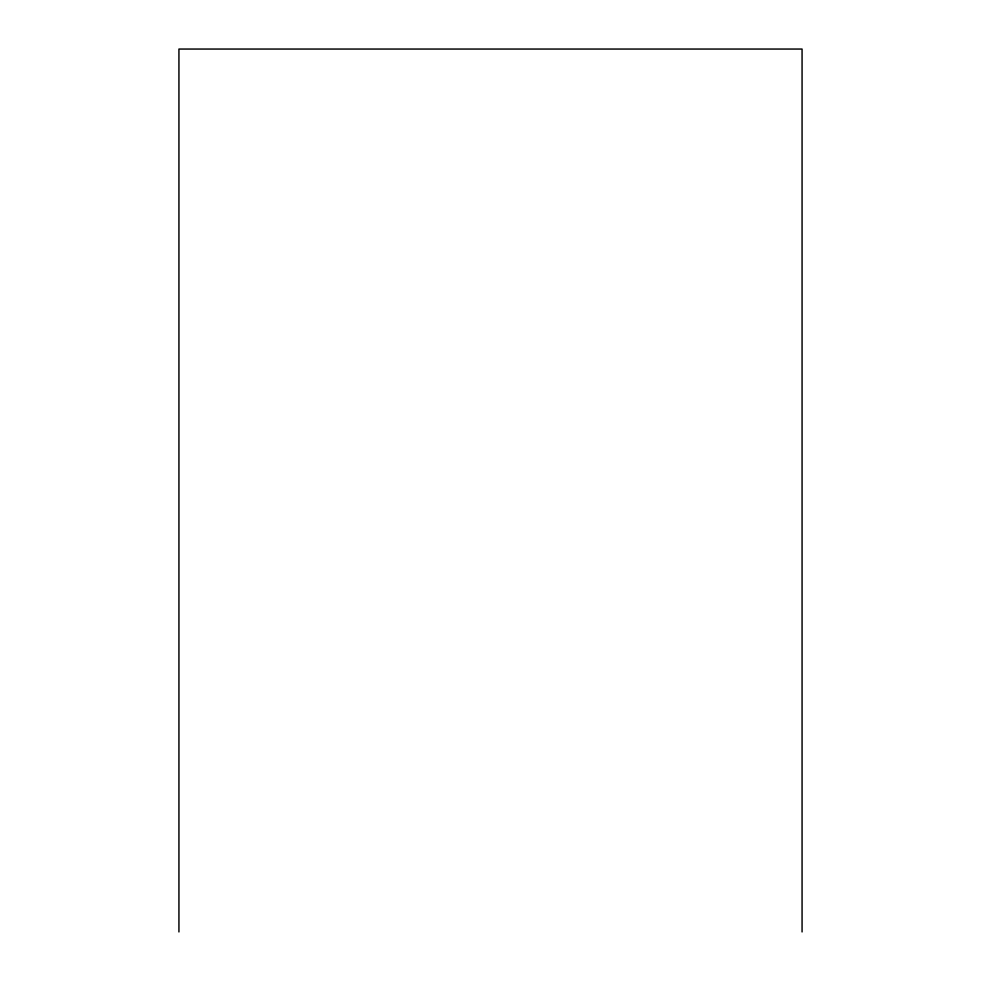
<?xml version="1.0" encoding="UTF-8"?>
<svg xmlns="http://www.w3.org/2000/svg" width="981" height="981" viewBox="0 0 981 981"><rect width="100%" height="100%" fill="white"/><g stroke="black" fill="none" stroke-linecap="round" stroke-linejoin="round"><path stroke-width="1.47" d="M802.066 931.95L802.066 49.05L178.934 49.05L178.934 931.95"/></g></svg>
